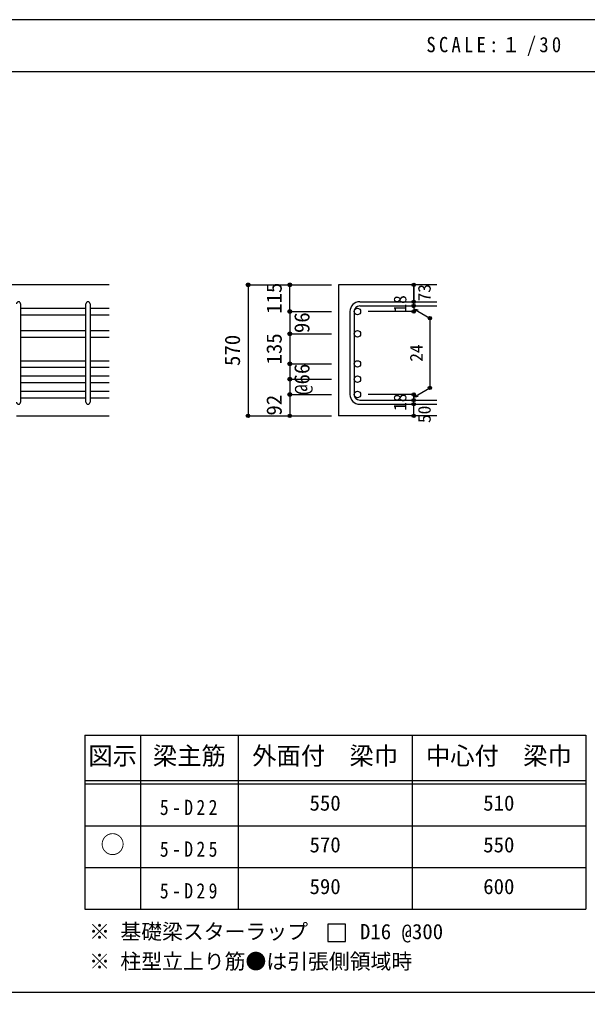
# Model space of a CAD drawing. Units: millimetres at full size, sheet at 1:30, with parts at other scales. Extents: x -5973 to 5954, y -4195 to 4201.
# Drawn here: x 1165 to 3618, y 3 to 4201 of the extents above; entities that cross this region are included whole.
import ezdxf
from ezdxf.enums import TextEntityAlignment as Align

# ---------------------------------------------------------------- set-up
doc = ezdxf.new("R2010")
doc.units = ezdxf.units.MM
doc.header["$LTSCALE"] = 30
doc.header["$PDMODE"] = 32
doc.header["$PDSIZE"] = 15
for name, color, linetype in [('0-1_躯体線', 2, 'Continuous'), ('0-5_基礎梁筋', 7, 'Continuous'), ('0-6_スタラップ筋', 7, 'Continuous'), ('0-D_寸法', 4, 'Continuous'), ('6-7_文字', 7, 'Continuous'), ('6-E_枠', 7, 'Continuous'), ('F-0_枠', 6, 'Continuous')]:
    doc.layers.add(name, color=color, linetype=linetype)
doc.styles.add('ＭＳ ゴシック', font='')
doc.styles.get('ＭＳ ゴシック').set_extended_font_data('MS Gothic')

msp = doc.modelspace()

# ---------------------------------------------------------------- linework, layer by layer
at = {"layer": '0-1_躯体線'}
for p, q in [((1552.44, 3056.03), (-47.56, 3056.03)), ((2967.44, 3056.03), (2542.44, 3056.03)), ((2542.44, 3056.03), (2542.44, 2491.03)), ((1152.44, 2491.03), (1552.44, 2491.03)), ((2967.44, 2491.03), (2542.44, 2491.03))]:
    msp.add_line(p, q, dxfattribs=at)
at = {"layer": '0-5_基礎梁筋'}
for p, q in [((1170.44, 2955.1), (1452.44, 2955.1)), ((1470.44, 2955.1), (1552.44, 2955.1)), ((1170.44, 2927.1), (1452.44, 2927.1)), ((1470.44, 2927.1), (1552.44, 2927.1)), ((1170.44, 2859.03), (1452.44, 2859.03)), ((1470.44, 2859.03), (1552.44, 2859.03)), ((1170.44, 2831.03), (1452.44, 2831.03)), ((1470.44, 2831.03), (1552.44, 2831.03)), ((1170.44, 2729.03), (1452.44, 2729.03)), ((1470.44, 2729.03), (1552.44, 2729.03)), ((1170.44, 2701.03), (1452.44, 2701.03)), ((1470.44, 2701.03), (1552.44, 2701.03)), ((1170.44, 2663.03), (1452.44, 2663.03)), ((1470.44, 2663.03), (1552.44, 2663.03)), ((1170.44, 2635.03), (1452.44, 2635.03)), ((1470.44, 2635.03), (1552.44, 2635.03)), ((1170.44, 2597.03), (1452.44, 2597.03)), ((1170.44, 2569.03), (1452.44, 2569.03)), ((1470.44, 2597.03), (1552.44, 2597.03)), ((1470.44, 2569.03), (1552.44, 2569.03))]:
    msp.add_line(p, q, dxfattribs=at)
at = {"layer": '0-5_基礎梁筋', "color": 3}
for centre in [(2624.44, 2941.1), (2624.44, 2845.03), (2624.44, 2715.03), (2624.44, 2649.03), (2624.44, 2583.03)]:
    msp.add_circle(centre, 14, dxfattribs=at)
at = {"layer": '0-6_スタラップ筋'}
for p, q in [((2634.44, 2983.1), (2967.44, 2983.1)), ((1170.44, 2974.1), (1170.44, 2550.03)), ((1452.44, 2550.03), (1452.44, 2974.1)), ((1470.44, 2974.1), (1470.44, 2550.03)), ((2592.44, 2941.1), (2592.44, 2583.03)), ((2610.44, 2941.1), (2610.44, 2583.03)), ((2634.44, 2965.1), (2967.44, 2965.1)), ((2634.44, 2559.03), (2967.44, 2559.03)), ((2634.44, 2541.03), (2967.44, 2541.03))]:
    msp.add_line(p, q, dxfattribs=at)
for centre, radius, start, end in [((1161.44, 2974.1), 9, 0, 180), ((1461.44, 2974.1), 9, 0, 180), ((2634.44, 2941.1), 42, 90, 180), ((2634.44, 2941.1), 24, 90, 180), ((2634.44, 2583.03), 42, 180, 270), ((2634.44, 2583.03), 24, 180, 270), ((1161.44, 2550.03), 9, 180, 0), ((1461.44, 2550.03), 9, 180, 0)]:
    msp.add_arc(centre, radius, start, end, dxfattribs=at)
at = {"layer": '0-D_寸法'}
for p, q in [((2152.44, 3056.03), (2332.44, 3056.03)), ((2152.44, 3056.03), (2332.44, 3056.03)), ((2152.44, 3056.03), (2152.44, 2491.03)), ((2332.44, 3056.03), (2512.44, 3056.03)), ((2332.44, 3056.03), (2512.44, 3056.03)), ((2332.44, 2941.1), (2332.44, 3056.03)), ((2867.44, 2983.1), (2867.44, 3056.03)), ((2867.44, 3056.03), (2867.44, 2983.1)), ((2867.44, 2965.1), (2867.44, 2983.1)), ((2332.44, 2941.1), (2512.44, 2941.1)), ((2332.44, 2941.1), (2512.44, 2941.1)), ((2332.44, 2941.1), (2332.44, 2845.03)), ((2867.44, 2941.1), (2671.35, 2941.1)), ((2867.44, 2965.1), (2867.44, 2941.1)), ((2867.44, 2953.1), (2937.5, 2912.65)), ((2867.44, 2953.1), (2886.76, 2947.93)), ((2937.5, 2912.65), (2937.5, 2611.48)), ((2332.44, 2845.03), (2512.44, 2845.03)), ((2332.44, 2845.03), (2512.44, 2845.03)), ((2332.44, 2845.03), (2332.44, 2715.03)), ((2332.44, 2715.03), (2512.44, 2715.03)), ((2332.44, 2715.03), (2512.44, 2715.03)), ((2332.44, 2649.03), (2512.44, 2649.03)), ((2867.44, 2571.03), (2937.5, 2611.48)), ((2332.44, 2583.03), (2512.44, 2583.03)), ((2867.44, 2583.03), (2671.35, 2583.03)), ((2867.44, 2559.03), (2867.44, 2583.03)), ((2867.44, 2571.03), (2886.76, 2576.21)), ((2867.44, 2541.03), (2867.44, 2559.03)), ((2867.44, 2491.03), (2867.44, 2541.03)), ((2152.44, 2491.03), (2332.44, 2491.03)), ((2332.44, 2491.03), (2512.44, 2491.03))]:
    msp.add_line(p, q, dxfattribs=at)
msp.add_lwpolyline([(2332.44, 2715.03), (2332.44, 2583.03), (2332.44, 2491.03)], dxfattribs=at)
for centre, radius in [((2152.44, 3056.03), 8), ((2152.44, 3056.03), 7.2), ((2152.44, 3056.03), 6.4), ((2152.44, 3056.03), 5.6), ((2152.44, 3056.03), 4.8), ((2152.44, 3056.03), 4), ((2152.44, 3056.03), 3.2), ((2152.44, 3056.03), 2.4), ((2152.44, 3056.03), 1.6), ((2152.44, 3056.03), 0.8), ((2332.44, 3056.03), 8), ((2332.44, 3056.03), 7.2), ((2332.44, 3056.03), 6.4), ((2332.44, 3056.03), 5.6), ((2332.44, 3056.03), 4.8), ((2332.44, 3056.03), 4), ((2332.44, 3056.03), 3.2), ((2332.44, 3056.03), 2.4), ((2332.44, 3056.03), 1.6), ((2332.44, 3056.03), 0.8), ((2867.44, 3056.03), 4), ((2867.44, 3056.03), 3.6), ((2867.44, 3056.03), 3.2), ((2867.44, 3056.03), 2.8), ((2867.44, 3056.03), 2.4), ((2867.44, 3056.03), 2), ((2867.44, 3056.03), 1.6), ((2867.44, 3056.03), 1.2), ((2867.44, 3056.03), 0.8), ((2867.44, 3056.03), 0.4), ((2867.44, 2983.1), 4), ((2867.44, 2983.1), 3.6), ((2867.44, 2983.1), 3.2), ((2867.44, 2983.1), 2.8), ((2867.44, 2983.1), 2.4), ((2867.44, 2983.1), 2), ((2867.44, 2983.1), 1.6), ((2867.44, 2983.1), 1.2), ((2867.44, 2983.1), 0.8), ((2867.44, 2983.1), 0.4), ((2332.44, 2941.1), 8), ((2332.44, 2941.1), 7.2), ((2332.44, 2941.1), 6.4), ((2332.44, 2941.1), 5.6), ((2332.44, 2941.1), 4.8), ((2332.44, 2941.1), 4), ((2332.44, 2941.1), 3.2), ((2332.44, 2941.1), 2.4), ((2332.44, 2941.1), 1.6), ((2332.44, 2941.1), 0.8), ((2867.44, 2965.1), 4), ((2867.44, 2941.1), 4), ((2867.44, 2965.1), 3.6), ((2867.44, 2941.1), 3.6), ((2867.44, 2965.1), 3.2), ((2867.44, 2941.1), 3.2), ((2867.44, 2965.1), 2.8), ((2867.44, 2941.1), 2.8), ((2867.44, 2965.1), 2.4), ((2867.44, 2941.1), 2.4), ((2867.44, 2965.1), 2), ((2867.44, 2941.1), 2), ((2867.44, 2965.1), 1.6), ((2867.44, 2941.1), 1.6), ((2867.44, 2965.1), 1.2), ((2867.44, 2941.1), 1.2), ((2867.44, 2965.1), 0.8), ((2867.44, 2941.1), 0.8), ((2867.44, 2965.1), 0.4), ((2867.44, 2941.1), 0.4), ((2937.5, 2912.65), 4), ((2937.5, 2912.65), 3.6), ((2937.5, 2912.65), 3.2), ((2937.5, 2912.65), 2.8), ((2937.5, 2912.65), 2.4), ((2937.5, 2912.65), 2), ((2937.5, 2912.65), 1.6), ((2937.5, 2912.65), 1.2), ((2937.5, 2912.65), 0.8), ((2937.5, 2912.65), 0.4), ((2332.44, 2845.03), 8), ((2332.44, 2845.03), 7.2), ((2332.44, 2845.03), 6.4), ((2332.44, 2845.03), 5.6), ((2332.44, 2845.03), 4.8), ((2332.44, 2845.03), 4), ((2332.44, 2845.03), 3.2), ((2332.44, 2845.03), 2.4), ((2332.44, 2845.03), 1.6), ((2332.44, 2845.03), 0.8), ((2332.44, 2715.03), 8), ((2332.44, 2715.03), 7.2), ((2332.44, 2715.03), 6.4), ((2332.44, 2715.03), 5.6), ((2332.44, 2715.03), 4.8), ((2332.44, 2715.03), 4), ((2332.44, 2715.03), 3.2), ((2332.44, 2715.03), 2.4), ((2332.44, 2715.03), 1.6), ((2332.44, 2715.03), 0.8), ((2332.44, 2649.03), 8), ((2332.44, 2649.03), 7.2), ((2332.44, 2649.03), 6.4), ((2332.44, 2649.03), 5.6), ((2332.44, 2649.03), 4.8), ((2332.44, 2649.03), 4), ((2332.44, 2649.03), 3.2), ((2332.44, 2649.03), 2.4), ((2332.44, 2649.03), 1.6), ((2332.44, 2649.03), 0.8), ((2937.5, 2611.48), 4), ((2937.5, 2611.48), 3.6), ((2937.5, 2611.48), 3.2), ((2937.5, 2611.48), 2.8), ((2937.5, 2611.48), 2.4), ((2937.5, 2611.48), 2), ((2937.5, 2611.48), 1.6), ((2937.5, 2611.48), 1.2), ((2937.5, 2611.48), 0.8), ((2937.5, 2611.48), 0.4), ((2332.44, 2583.03), 8), ((2332.44, 2583.03), 7.2), ((2332.44, 2583.03), 6.4), ((2332.44, 2583.03), 5.6), ((2332.44, 2583.03), 4.8), ((2332.44, 2583.03), 4), ((2332.44, 2583.03), 3.2), ((2332.44, 2583.03), 2.4), ((2332.44, 2583.03), 1.6), ((2332.44, 2583.03), 0.8), ((2867.44, 2583.03), 4), ((2867.44, 2559.03), 4), ((2867.44, 2583.03), 3.6), ((2867.44, 2559.03), 3.6), ((2867.44, 2583.03), 3.2), ((2867.44, 2559.03), 3.2), ((2867.44, 2583.03), 2.8), ((2867.44, 2559.03), 2.8), ((2867.44, 2583.03), 2.4), ((2867.44, 2559.03), 2.4), ((2867.44, 2583.03), 2), ((2867.44, 2559.03), 2), ((2867.44, 2583.03), 1.6), ((2867.44, 2583.03), 1.2), ((2867.44, 2583.03), 0.8), ((2867.44, 2583.03), 0.4), ((2867.44, 2541.03), 4), ((2867.44, 2541.03), 3.6), ((2867.44, 2541.03), 3.2), ((2867.44, 2541.03), 2.8), ((2867.44, 2541.03), 2.4), ((2867.44, 2541.03), 2), ((2867.44, 2559.03), 1.6), ((2867.44, 2541.03), 1.6), ((2867.44, 2559.03), 1.2), ((2867.44, 2541.03), 1.2), ((2867.44, 2559.03), 0.8), ((2867.44, 2541.03), 0.8), ((2867.44, 2559.03), 0.4), ((2867.44, 2541.03), 0.4), ((2152.44, 2491.03), 7.2), ((2152.44, 2491.03), 6.4), ((2152.44, 2491.03), 5.6), ((2152.44, 2491.03), 4.8), ((2152.44, 2491.03), 4), ((2152.44, 2491.03), 3.2), ((2152.44, 2491.03), 2.4), ((2152.44, 2491.03), 1.6), ((2152.44, 2491.03), 0.8), ((2332.44, 2491.03), 7.2), ((2332.44, 2491.03), 6.4), ((2332.44, 2491.03), 5.6), ((2332.44, 2491.03), 4.8), ((2332.44, 2491.03), 4), ((2332.44, 2491.03), 3.2), ((2332.44, 2491.03), 2.4), ((2332.44, 2491.03), 1.6), ((2332.44, 2491.03), 0.8), ((2867.44, 2491.03), 4), ((2867.44, 2491.03), 3.6), ((2867.44, 2491.03), 3.2), ((2867.44, 2491.03), 2.8), ((2867.44, 2491.03), 2.4), ((2867.44, 2491.03), 2), ((2867.44, 2491.03), 1.6), ((2867.44, 2491.03), 1.2), ((2867.44, 2491.03), 0.8), ((2867.44, 2491.03), 0.4)]:
    msp.add_circle(centre, radius, dxfattribs=at)
at = {"layer": '0-D_寸法', "color": 7}
for p in [(2152.44, 3056.03), (2152.44, 3056.03), (2332.44, 3056.03), (2867.44, 3056.03), (2867.44, 2983.1), (2332.44, 2941.1), (2867.44, 2965.1), (2867.44, 2941.1), (2937.5, 2912.65), (2332.44, 2845.03), (2332.44, 2845.03), (2332.44, 2715.03), (2332.44, 2649.03), (2332.44, 2649.03), (2937.5, 2611.48), (2332.44, 2583.03), (2332.44, 2583.03), (2867.44, 2583.03), (2867.44, 2583.03), (2867.44, 2559.03), (2867.44, 2541.03), (2152.44, 2491.03), (2152.44, 2491.03), (2332.44, 2491.03), (2867.44, 2491.03)]:
    msp.add_point(p, dxfattribs=at)
at = {"layer": '6-7_文字'}
msp.add_lwpolyline([(2497.46, 223.47), (2572.46, 223.47), (2572.46, 298.47), (2497.46, 298.47)], close=True, dxfattribs=at)
at = {"layer": '6-E_枠', "color": 3}
for p, q in [((1447.71, 1112.77), (1447.71, 362.77)), ((1447.71, 1112.77), (3610.24, 1112.77)), ((1447.71, 1112.77), (1447.71, 362.77)), ((3610.24, 1112.77), (3610.24, 362.77)), ((1447.71, 362.77), (3610.24, 362.77))]:
    msp.add_line(p, q, dxfattribs=at)
at = {"layer": '6-E_枠'}
for p, q in [((1687.71, 1112.77), (1687.71, 362.77)), ((2110.24, 1112.77), (2110.24, 362.77)), ((2860.24, 1112.77), (2860.24, 362.77)), ((1447.71, 917.77), (3610.24, 917.77)), ((1447.71, 902.77), (3610.24, 902.77)), ((1447.71, 722.77), (3610.24, 722.77)), ((1447.71, 542.77), (3610.24, 542.77))]:
    msp.add_line(p, q, dxfattribs=at)
at = {"layer": 'F-0_枠'}
msp.add_line((-5972.88, 4201.15), (5954.1, 4201.15), dxfattribs=at)
at = {"layer": 'F-0_枠', "color": 2}
for p, q in [((-5972.88, 3976.15), (3723.6, 3976.15)), ((3723.6, 2.95), (-5972.88, 2.95))]:
    msp.add_line(p, q, dxfattribs=at)

# ---------------------------------------------------------------- texts
at = {"layer": '0-D_寸法', "style": 'ＭＳ ゴシック'}
for s, height, p in [('115', 65.98, (2317.44, 2931.07)), ('73', 54.99, (2957.44, 2984.83)), ('18', 54.99, (2852.44, 2936.6)), ('96', 65.98, (2437.44, 2848.07)), ('570', 65.98, (2137.44, 2706.03)), ('135', 65.98, (2317.44, 2712.53)), ('24', 54.99, (2922.5, 2724.57)), ('@66', 65.98, (2437.44, 2581.53)), ('92', 65.98, (2317.44, 2492.03)), ('18', 54.99, (2852.44, 2512.53)), ('50', 54.99, (2957.44, 2460.03))]:
    msp.add_text(s, height=height, rotation=90, dxfattribs=at).set_placement(p, align=Align.BOTTOM_LEFT)
at = {"layer": '6-7_文字', "color": 2, "style": 'ＭＳ ゴシック'}
for s, p in [('図示', (1462.71, 962.77)), ('梁主筋', (1741.48, 962.77)), ('外面付\u3000梁巾', (2170.24, 962.77)), ('中心付\u3000梁巾', (2920.24, 962.77)), ('○', (1515.21, 580.27))]:
    msp.add_text(s, height=76.98, dxfattribs=at).set_placement(p, align=Align.BOTTOM_LEFT)
at = {"layer": '6-7_文字', "style": 'ＭＳ ゴシック'}
for s, p in [('550', (2417.74, 767.77)), ('510', (3167.74, 767.77)), ('570', (2417.74, 587.77)), ('550', (3167.74, 587.77)), ('590', (2417.74, 407.77)), ('600', (3167.74, 407.77)), ('※ 基礎梁スターラップ     D16 @300', (1466.27, 213.19)), ('※ 柱型立上り筋●は引張側領域時', (1466.27, 84.68))]:
    msp.add_text(s, height=65.98, dxfattribs=at).set_placement(p, align=Align.BOTTOM_LEFT)
at = {"layer": '6-7_文字', "color": 2, "insert": (2922.26, 4043.65), "char_height": 65.98, "attachment_point": 7, "style": 'ＭＳ ゴシック'}
msp.add_mtext('\\T1.34;\\W0.9;SCALE:１/30', dxfattribs=at)
at = {"layer": '6-7_文字', "char_height": 65.98, "attachment_point": 7, "style": 'ＭＳ ゴシック'}
for s, insert in [('\\T1.38;\\W0.85;5-D22', (1771.48, 767.77)), ('\\T1.38;\\W0.85;5-D25', (1771.48, 587.77)), ('\\T1.38;\\W0.85;5-D29', (1771.48, 407.77))]:
    msp.add_mtext(s, dxfattribs=dict(at, insert=insert))

doc.saveas('drawing.dxf')
